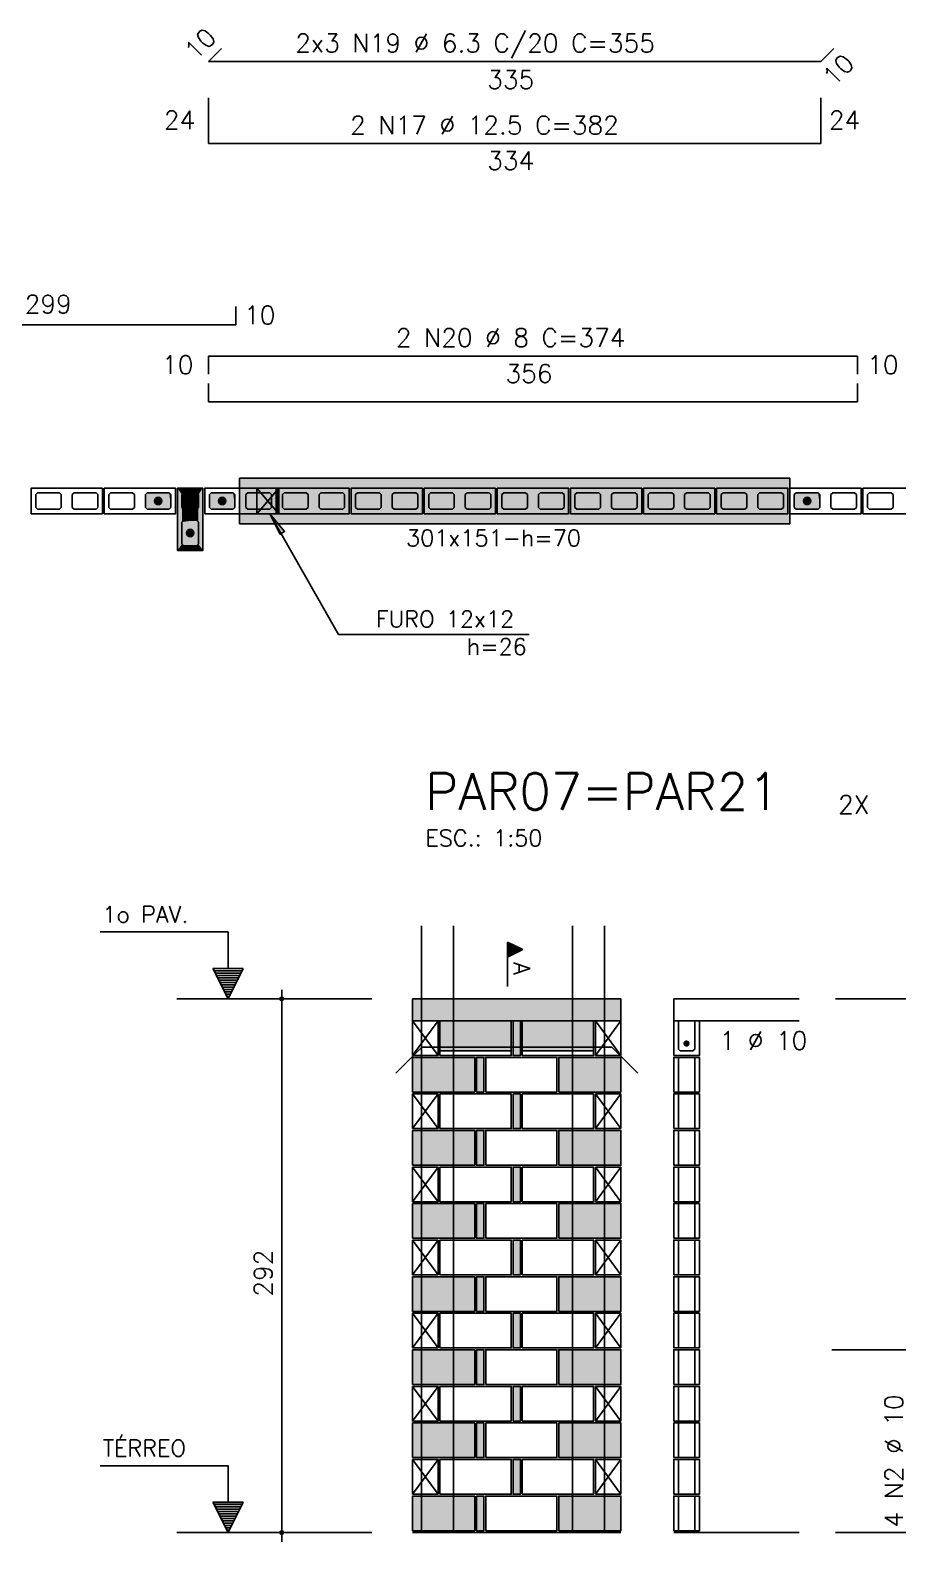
# Model space of a CAD drawing. Extents: x -2 to 121, y -2 to 61.
# Drawn here: x 46.17 to 55.66, y 27.51 to 44.05 of the extents above; entities that cross this region are included whole.
import ezdxf

# ---------------------------------------------------------------- set-up
doc = ezdxf.new("R2010")
doc.units = 0
doc.header["$MEASUREMENT"] = 0
for name, color, linetype in [('PENA_01', 1, 'CONTINUOUS'), ('PENA_02', 2, 'CONTINUOUS'), ('PENA_03', 3, 'CONTINUOUS'), ('PENA_05', 5, 'CONTINUOUS'), ('PENA_06', 6, 'CONTINUOUS'), ('PENA_09', 254, 'CONTINUOUS'), ('PENA_11', 252, 'CONTINUOUS'), ('PENA_21', 100, 'CONTINUOUS'), ('PENA_23', 50, 'CONTINUOUS'), ('PENA_25', 210, 'CONTINUOUS')]:
    doc.layers.add(name, color=color, linetype=linetype)
doc.styles.get("Standard").update_dxf_attribs({"font": 'ROMANS.SHX'})

msp = doc.modelspace()

# ---------------------------------------------------------------- linework, layer by layer
at = {"layer": 'PENA_01', "linetype": 'Continuous'}
for p, q in [((47.775084, 33.452812), (49.905947, 33.452812)), ((50.653439, 32.882812), (51.433439, 32.882812)), ((51.553439, 32.882812), (52.333439, 32.882812)), ((47.775084, 27.612812), (49.905947, 27.612812))]:
    msp.add_line(p, q, dxfattribs=at)
for points in [[(46.23021, 38.83051), (46.25021, 38.81051), (46.49021, 38.81051), (46.51021, 38.83051), (46.51021, 38.97051), (46.49021, 38.99051), (46.25021, 38.99051), (46.23021, 38.97051), (46.23021, 38.83051)], [(46.63021, 38.83051), (46.65021, 38.81051), (46.89021, 38.81051), (46.91021, 38.83051), (46.91021, 38.97051), (46.89021, 38.99051), (46.65021, 38.99051), (46.63021, 38.97051), (46.63021, 38.83051)], [(47.03021, 38.83051), (47.05021, 38.81051), (47.29021, 38.81051), (47.31021, 38.83051), (47.31021, 38.97051), (47.29021, 38.99051), (47.05021, 38.99051), (47.03021, 38.97051), (47.03021, 38.83051)], [(47.43021, 38.83051), (47.45021, 38.81051), (47.69021, 38.81051), (47.71021, 38.83051), (47.71021, 38.97051), (47.69021, 38.99051), (47.45021, 38.99051), (47.43021, 38.97051), (47.43021, 38.83051)], [(48.01021, 38.97051), (48.01021, 38.83051), (47.99021, 38.81051), (47.85021, 38.81051), (47.83021, 38.83051), (47.83021, 38.97051), (47.85021, 38.99051), (47.99021, 38.99051), (48.01021, 38.97051)], [(48.13021, 38.83051), (48.15021, 38.81051), (48.39021, 38.81051), (48.41021, 38.83051), (48.41021, 38.97051), (48.39021, 38.99051), (48.15021, 38.99051), (48.13021, 38.97051), (48.13021, 38.83051)], [(48.53021, 38.83051), (48.55021, 38.81051), (48.79021, 38.81051), (48.81021, 38.83051), (48.81021, 38.97051), (48.79021, 38.99051), (48.55021, 38.99051), (48.53021, 38.97051), (48.53021, 38.83051)], [(48.93021, 38.83051), (48.95021, 38.81051), (49.19021, 38.81051), (49.21021, 38.83051), (49.21021, 38.97051), (49.19021, 38.99051), (48.95021, 38.99051), (48.93021, 38.97051), (48.93021, 38.83051)], [(49.33021, 38.83051), (49.35021, 38.81051), (49.59021, 38.81051), (49.61021, 38.83051), (49.61021, 38.97051), (49.59021, 38.99051), (49.35021, 38.99051), (49.33021, 38.97051), (49.33021, 38.83051)], [(49.73021, 38.83051), (49.75021, 38.81051), (49.99021, 38.81051), (50.01021, 38.83051), (50.01021, 38.97051), (49.99021, 38.99051), (49.75021, 38.99051), (49.73021, 38.97051), (49.73021, 38.83051)], [(50.13021, 38.83051), (50.15021, 38.81051), (50.39021, 38.81051), (50.41021, 38.83051), (50.41021, 38.97051), (50.39021, 38.99051), (50.15021, 38.99051), (50.13021, 38.97051), (50.13021, 38.83051)], [(50.53021, 38.83051), (50.55021, 38.81051), (50.79021, 38.81051), (50.81021, 38.83051), (50.81021, 38.97051), (50.79021, 38.99051), (50.55021, 38.99051), (50.53021, 38.97051), (50.53021, 38.83051)], [(50.93021, 38.83051), (50.95021, 38.81051), (51.19021, 38.81051), (51.21021, 38.83051), (51.21021, 38.97051), (51.19021, 38.99051), (50.95021, 38.99051), (50.93021, 38.97051), (50.93021, 38.83051)], [(51.33021, 38.83051), (51.35021, 38.81051), (51.59021, 38.81051), (51.61021, 38.83051), (51.61021, 38.97051), (51.59021, 38.99051), (51.35021, 38.99051), (51.33021, 38.97051), (51.33021, 38.83051)], [(51.73021, 38.83051), (51.75021, 38.81051), (51.99021, 38.81051), (52.01021, 38.83051), (52.01021, 38.97051), (51.99021, 38.99051), (51.75021, 38.99051), (51.73021, 38.97051), (51.73021, 38.83051)], [(52.13021, 38.83051), (52.15021, 38.81051), (52.39021, 38.81051), (52.41021, 38.83051), (52.41021, 38.97051), (52.39021, 38.99051), (52.15021, 38.99051), (52.13021, 38.97051), (52.13021, 38.83051)], [(52.53021, 38.83051), (52.55021, 38.81051), (52.79021, 38.81051), (52.81021, 38.83051), (52.81021, 38.97051), (52.79021, 38.99051), (52.55021, 38.99051), (52.53021, 38.97051), (52.53021, 38.83051)], [(52.93021, 38.83051), (52.95021, 38.81051), (53.19021, 38.81051), (53.21021, 38.83051), (53.21021, 38.97051), (53.19021, 38.99051), (52.95021, 38.99051), (52.93021, 38.97051), (52.93021, 38.83051)], [(53.33021, 38.83051), (53.35021, 38.81051), (53.59021, 38.81051), (53.61021, 38.83051), (53.61021, 38.97051), (53.59021, 38.99051), (53.35021, 38.99051), (53.33021, 38.97051), (53.33021, 38.83051)], [(53.73021, 38.83051), (53.75021, 38.81051), (53.99021, 38.81051), (54.01021, 38.83051), (54.01021, 38.97051), (53.99021, 38.99051), (53.75021, 38.99051), (53.73021, 38.97051), (53.73021, 38.83051)], [(54.13021, 38.83051), (54.15021, 38.81051), (54.39021, 38.81051), (54.41021, 38.83051), (54.41021, 38.97051), (54.39021, 38.99051), (54.15021, 38.99051), (54.13021, 38.97051), (54.13021, 38.83051)], [(54.53021, 38.83051), (54.55021, 38.81051), (54.79021, 38.81051), (54.81021, 38.83051), (54.81021, 38.97051), (54.79021, 38.99051), (54.55021, 38.99051), (54.53021, 38.97051), (54.53021, 38.83051)], [(54.93021, 38.83051), (54.95021, 38.81051), (55.19021, 38.81051), (55.21021, 38.83051), (55.21021, 38.97051), (55.19021, 38.99051), (54.95021, 38.99051), (54.93021, 38.97051), (54.93021, 38.83051)], [(55.33021, 38.83051), (55.35021, 38.81051), (55.59021, 38.81051), (55.61021, 38.83051), (55.61021, 38.97051), (55.59021, 38.99051), (55.35021, 38.99051), (55.33021, 38.97051), (55.33021, 38.83051)], [(48.01021, 38.67051), (48.01021, 38.43051), (47.99021, 38.41051), (47.85021, 38.41051), (47.83021, 38.43051), (47.83021, 38.67051), (47.85021, 38.69051), (47.99021, 38.69051), (48.01021, 38.67051)]]:
    msp.add_lwpolyline(points, dxfattribs=at)
at = {"layer": 'PENA_02', "linetype": 'Continuous'}
for p, q in [((50.633439, 33.212812), (50.353439, 33.212812)), ((50.353439, 33.212812), (50.353439, 32.832812)), ((50.633439, 32.832812), (50.633439, 33.212812)), ((52.633439, 33.212812), (52.353439, 33.212812)), ((52.353439, 33.212812), (52.353439, 32.832812)), ((52.633439, 32.832812), (52.633439, 33.212812)), ((50.353439, 32.832812), (50.633439, 32.832812)), ((52.353439, 32.832812), (52.633439, 32.832812)), ((50.633439, 32.412812), (50.353439, 32.412812)), ((50.353439, 32.412812), (50.353439, 32.032812)), ((50.633439, 32.032812), (50.633439, 32.412812)), ((52.633439, 32.412812), (52.353439, 32.412812)), ((52.353439, 32.412812), (52.353439, 32.032812)), ((52.633439, 32.032812), (52.633439, 32.412812)), ((50.353439, 32.032812), (50.633439, 32.032812)), ((52.353439, 32.032812), (52.633439, 32.032812)), ((50.633439, 31.612812), (50.353439, 31.612812)), ((50.353439, 31.612812), (50.353439, 31.232812)), ((50.633439, 31.232812), (50.633439, 31.612812)), ((52.633439, 31.612812), (52.353439, 31.612812)), ((52.353439, 31.612812), (52.353439, 31.232812)), ((52.633439, 31.232812), (52.633439, 31.612812)), ((50.353439, 31.232812), (50.633439, 31.232812)), ((52.353439, 31.232812), (52.633439, 31.232812)), ((50.633439, 30.812812), (50.353439, 30.812812)), ((50.353439, 30.812812), (50.353439, 30.432812)), ((50.633439, 30.432812), (50.633439, 30.812812)), ((52.633439, 30.812812), (52.353439, 30.812812)), ((52.353439, 30.812812), (52.353439, 30.432812)), ((52.633439, 30.432812), (52.633439, 30.812812)), ((50.353439, 30.432812), (50.633439, 30.432812)), ((52.353439, 30.432812), (52.633439, 30.432812)), ((50.633439, 30.012812), (50.353439, 30.012812)), ((50.353439, 30.012812), (50.353439, 29.632812)), ((50.633439, 29.632812), (50.633439, 30.012812)), ((52.633439, 30.012812), (52.353439, 30.012812)), ((52.353439, 30.012812), (52.353439, 29.632812)), ((52.633439, 29.632812), (52.633439, 30.012812)), ((50.353439, 29.632812), (50.633439, 29.632812)), ((52.353439, 29.632812), (52.633439, 29.632812)), ((50.633439, 29.212812), (50.353439, 29.212812)), ((50.353439, 29.212812), (50.353439, 28.832812)), ((50.633439, 28.832812), (50.633439, 29.212812)), ((52.633439, 29.212812), (52.353439, 29.212812)), ((52.353439, 29.212812), (52.353439, 28.832812)), ((52.633439, 28.832812), (52.633439, 29.212812)), ((50.353439, 28.832812), (50.633439, 28.832812)), ((52.353439, 28.832812), (52.633439, 28.832812)), ((50.633439, 28.412812), (50.353439, 28.412812)), ((50.353439, 28.412812), (50.353439, 28.032812)), ((50.633439, 28.032812), (50.633439, 28.412812)), ((52.633439, 28.412812), (52.353439, 28.412812)), ((52.353439, 28.412812), (52.353439, 28.032812)), ((52.633439, 28.032812), (52.633439, 28.412812)), ((50.353439, 28.032812), (50.633439, 28.032812)), ((52.353439, 28.032812), (52.633439, 28.032812)), ((50.353439, 27.612812), (52.633439, 27.612812))]:
    msp.add_line(p, q, dxfattribs=at)
for points in [[(46.18021, 38.76051), (46.96021, 38.76051), (46.96021, 39.04051), (46.18021, 39.04051), (46.18021, 38.76051)], [(46.98021, 38.76051), (47.76021, 38.76051), (47.76021, 39.04051), (46.98021, 39.04051), (46.98021, 38.76051)], [(48.06021, 39.04051), (48.06021, 38.36051), (47.78021, 38.36051), (47.78021, 39.04051), (48.06021, 39.04051)], [(48.08021, 38.76051), (48.86021, 38.76051), (48.86021, 39.04051), (48.08021, 39.04051), (48.08021, 38.76051)], [(48.88021, 38.76051), (49.66021, 38.76051), (49.66021, 39.04051), (48.88021, 39.04051), (48.88021, 38.76051)], [(49.68021, 38.76051), (50.46021, 38.76051), (50.46021, 39.04051), (49.68021, 39.04051), (49.68021, 38.76051)], [(50.48021, 38.76051), (51.26021, 38.76051), (51.26021, 39.04051), (50.48021, 39.04051), (50.48021, 38.76051)], [(51.28021, 38.76051), (52.06021, 38.76051), (52.06021, 39.04051), (51.28021, 39.04051), (51.28021, 38.76051)], [(52.08021, 38.76051), (52.86021, 38.76051), (52.86021, 39.04051), (52.08021, 39.04051), (52.08021, 38.76051)], [(52.88021, 38.76051), (53.66021, 38.76051), (53.66021, 39.04051), (52.88021, 39.04051), (52.88021, 38.76051)], [(53.68021, 38.76051), (54.46021, 38.76051), (54.46021, 39.04051), (53.68021, 39.04051), (53.68021, 38.76051)], [(54.48021, 38.76051), (55.26021, 38.76051), (55.26021, 39.04051), (54.48021, 39.04051), (54.48021, 38.76051)], [(55.28021, 38.76051), (56.06021, 38.76051), (56.06021, 39.04051), (55.28021, 39.04051), (55.28021, 38.76051)], [(50.353439, 33.212812), (52.633439, 33.212812), (52.633439, 33.452812), (50.353439, 33.452812), (50.353439, 33.212812)], [(50.653439, 32.832812), (51.433439, 32.832812), (51.433439, 33.212812), (50.653439, 33.212812), (50.653439, 32.832812)], [(51.453439, 32.832812), (51.533439, 32.832812), (51.533439, 33.212812), (51.453439, 33.212812), (51.453439, 32.832812)], [(51.553439, 32.832812), (52.333439, 32.832812), (52.333439, 33.212812), (51.553439, 33.212812), (51.553439, 32.832812)], [(50.353439, 32.432812), (51.033439, 32.432812), (51.033439, 32.812812), (50.353439, 32.812812), (50.353439, 32.432812)], [(51.053439, 32.432812), (51.133439, 32.432812), (51.133439, 32.812812), (51.053439, 32.812812), (51.053439, 32.432812)], [(51.153439, 32.432812), (51.933439, 32.432812), (51.933439, 32.812812), (51.153439, 32.812812), (51.153439, 32.432812)], [(51.953439, 32.432812), (52.633439, 32.432812), (52.633439, 32.812812), (51.953439, 32.812812), (51.953439, 32.432812)], [(50.653439, 32.032812), (51.433439, 32.032812), (51.433439, 32.412812), (50.653439, 32.412812), (50.653439, 32.032812)], [(51.453439, 32.032812), (51.533439, 32.032812), (51.533439, 32.412812), (51.453439, 32.412812), (51.453439, 32.032812)], [(51.553439, 32.032812), (52.333439, 32.032812), (52.333439, 32.412812), (51.553439, 32.412812), (51.553439, 32.032812)], [(50.353439, 31.632812), (51.033439, 31.632812), (51.033439, 32.012812), (50.353439, 32.012812), (50.353439, 31.632812)], [(51.053439, 31.632812), (51.133439, 31.632812), (51.133439, 32.012812), (51.053439, 32.012812), (51.053439, 31.632812)], [(51.153439, 31.632812), (51.933439, 31.632812), (51.933439, 32.012812), (51.153439, 32.012812), (51.153439, 31.632812)], [(51.953439, 31.632812), (52.633439, 31.632812), (52.633439, 32.012812), (51.953439, 32.012812), (51.953439, 31.632812)], [(50.653439, 31.232812), (51.433439, 31.232812), (51.433439, 31.612812), (50.653439, 31.612812), (50.653439, 31.232812)], [(51.453439, 31.232812), (51.533439, 31.232812), (51.533439, 31.612812), (51.453439, 31.612812), (51.453439, 31.232812)], [(51.553439, 31.232812), (52.333439, 31.232812), (52.333439, 31.612812), (51.553439, 31.612812), (51.553439, 31.232812)], [(50.353439, 30.832812), (51.033439, 30.832812), (51.033439, 31.212812), (50.353439, 31.212812), (50.353439, 30.832812)], [(51.053439, 30.832812), (51.133439, 30.832812), (51.133439, 31.212812), (51.053439, 31.212812), (51.053439, 30.832812)], [(51.153439, 30.832812), (51.933439, 30.832812), (51.933439, 31.212812), (51.153439, 31.212812), (51.153439, 30.832812)], [(51.953439, 30.832812), (52.633439, 30.832812), (52.633439, 31.212812), (51.953439, 31.212812), (51.953439, 30.832812)], [(50.653439, 30.432812), (51.433439, 30.432812), (51.433439, 30.812812), (50.653439, 30.812812), (50.653439, 30.432812)], [(51.453439, 30.432812), (51.533439, 30.432812), (51.533439, 30.812812), (51.453439, 30.812812), (51.453439, 30.432812)], [(51.553439, 30.432812), (52.333439, 30.432812), (52.333439, 30.812812), (51.553439, 30.812812), (51.553439, 30.432812)], [(50.353439, 30.032812), (51.033439, 30.032812), (51.033439, 30.412812), (50.353439, 30.412812), (50.353439, 30.032812)], [(51.053439, 30.032812), (51.133439, 30.032812), (51.133439, 30.412812), (51.053439, 30.412812), (51.053439, 30.032812)], [(51.153439, 30.032812), (51.933439, 30.032812), (51.933439, 30.412812), (51.153439, 30.412812), (51.153439, 30.032812)], [(51.953439, 30.032812), (52.633439, 30.032812), (52.633439, 30.412812), (51.953439, 30.412812), (51.953439, 30.032812)], [(50.653439, 29.632812), (51.433439, 29.632812), (51.433439, 30.012812), (50.653439, 30.012812), (50.653439, 29.632812)], [(51.453439, 29.632812), (51.533439, 29.632812), (51.533439, 30.012812), (51.453439, 30.012812), (51.453439, 29.632812)], [(51.553439, 29.632812), (52.333439, 29.632812), (52.333439, 30.012812), (51.553439, 30.012812), (51.553439, 29.632812)], [(50.353439, 29.232812), (51.033439, 29.232812), (51.033439, 29.612812), (50.353439, 29.612812), (50.353439, 29.232812)], [(51.053439, 29.232812), (51.133439, 29.232812), (51.133439, 29.612812), (51.053439, 29.612812), (51.053439, 29.232812)], [(51.153439, 29.232812), (51.933439, 29.232812), (51.933439, 29.612812), (51.153439, 29.612812), (51.153439, 29.232812)], [(51.953439, 29.232812), (52.633439, 29.232812), (52.633439, 29.612812), (51.953439, 29.612812), (51.953439, 29.232812)], [(50.653439, 28.832812), (51.433439, 28.832812), (51.433439, 29.212812), (50.653439, 29.212812), (50.653439, 28.832812)], [(51.453439, 28.832812), (51.533439, 28.832812), (51.533439, 29.212812), (51.453439, 29.212812), (51.453439, 28.832812)], [(51.553439, 28.832812), (52.333439, 28.832812), (52.333439, 29.212812), (51.553439, 29.212812), (51.553439, 28.832812)], [(50.353439, 28.432812), (51.033439, 28.432812), (51.033439, 28.812812), (50.353439, 28.812812), (50.353439, 28.432812)], [(51.053439, 28.432812), (51.133439, 28.432812), (51.133439, 28.812812), (51.053439, 28.812812), (51.053439, 28.432812)], [(51.153439, 28.432812), (51.933439, 28.432812), (51.933439, 28.812812), (51.153439, 28.812812), (51.153439, 28.432812)], [(51.953439, 28.432812), (52.633439, 28.432812), (52.633439, 28.812812), (51.953439, 28.812812), (51.953439, 28.432812)], [(50.653439, 28.032812), (51.433439, 28.032812), (51.433439, 28.412812), (50.653439, 28.412812), (50.653439, 28.032812)], [(51.453439, 28.032812), (51.533439, 28.032812), (51.533439, 28.412812), (51.453439, 28.412812), (51.453439, 28.032812)], [(51.553439, 28.032812), (52.333439, 28.032812), (52.333439, 28.412812), (51.553439, 28.412812), (51.553439, 28.032812)], [(50.353439, 27.632812), (51.033439, 27.632812), (51.033439, 28.012812), (50.353439, 28.012812), (50.353439, 27.632812)], [(51.053439, 27.632812), (51.133439, 27.632812), (51.133439, 28.012812), (51.053439, 28.012812), (51.053439, 27.632812)], [(51.153439, 27.632812), (51.933439, 27.632812), (51.933439, 28.012812), (51.153439, 28.012812), (51.153439, 27.632812)], [(51.953439, 27.632812), (52.633439, 27.632812), (52.633439, 28.012812), (51.953439, 28.012812), (51.953439, 27.632812)]]:
    msp.add_lwpolyline(points, dxfattribs=at)
for centre, radius in [((48.921229, 33.452812), 0.02), ((48.921229, 33.452812), 0.01), ((48.921229, 27.612812), 0.02), ((48.921229, 27.612812), 0.01)]:
    msp.add_circle(centre, radius, dxfattribs=at)
at = {"layer": 'PENA_03', "linetype": 'Continuous'}
for p, q in [((48.650222, 39.04051), (48.890222, 38.76051)), ((48.890222, 39.04051), (48.650222, 38.76051)), ((48.890222, 39.040509), (48.650222, 38.760509)), ((48.890223, 38.759738), (48.650222, 39.040509)), ((48.650222, 39.040509), (48.890222, 38.760509)), ((48.890222, 39.040509), (48.650222, 38.760509)), ((48.650354, 39.04051), (48.890354, 38.76051)), ((48.890354, 39.04051), (48.650354, 38.76051)), ((49.543574, 37.437909), (48.790162, 38.759808)), ((49.543574, 37.437909), (51.627585, 37.437909)), ((48.334082, 34.184677), (46.934082, 34.184677)), ((48.334082, 33.784677), (48.334082, 34.184677)), ((48.335482, 33.784677), (48.335482, 34.186077)), ((51.39207, 33.587919), (51.39207, 34.074301)), ((51.39207, 34.074301), (51.558003, 33.991335)), ((51.392765, 34.073173), (51.556442, 33.991335)), ((51.392766, 34.073173), (51.392766, 33.909496)), ((51.558003, 33.991335), (51.392765, 33.908716)), ((51.556442, 33.991335), (51.392766, 33.909496)), ((51.392766, 33.908716), (51.392766, 33.587919)), ((51.404834, 34.067919), (51.404834, 33.91475)), ((51.417598, 34.061537), (51.417598, 33.921132)), ((51.430362, 34.055155), (51.430362, 33.927514)), ((51.443126, 34.048773), (51.443126, 33.933896)), ((51.45589, 34.042391), (51.45589, 33.940278)), ((51.468654, 34.036009), (51.468654, 33.94666)), ((51.481418, 34.029627), (51.481418, 33.953042)), ((51.494182, 34.023245), (51.494182, 33.959424)), ((51.506946, 34.016863), (51.506946, 33.965806)), ((51.51971, 34.010481), (51.51971, 33.972188)), ((51.532475, 34.004099), (51.532475, 33.97857)), ((51.545239, 33.997717), (51.545239, 33.984953)), ((48.334782, 33.452812), (48.16885, 33.784677)), ((48.16885, 33.784677), (48.334082, 33.784677)), ((48.334782, 33.455934), (48.171106, 33.783286)), ((48.498458, 33.783286), (48.171106, 33.783286)), ((48.487951, 33.759149), (48.181613, 33.759149)), ((48.500715, 33.784677), (48.334782, 33.452812)), ((48.498458, 33.783287), (48.334782, 33.455933)), ((48.335482, 33.784677), (48.500715, 33.784677)), ((48.475187, 33.733621), (48.194378, 33.733621)), ((48.462423, 33.708093), (48.207142, 33.708093)), ((48.449658, 33.682565), (48.219906, 33.682565)), ((48.436894, 33.657037), (48.23267, 33.657037)), ((48.42413, 33.631509), (48.245434, 33.631509)), ((48.411366, 33.605981), (48.258198, 33.605981)), ((48.398602, 33.580453), (48.270962, 33.580453)), ((48.385838, 33.554925), (48.283726, 33.554925)), ((48.373074, 33.529397), (48.29649, 33.529397)), ((48.36031, 33.503868), (48.309254, 33.503868)), ((48.347546, 33.47834), (48.322018, 33.47834)), ((48.921229, 27.512279), (48.921229, 33.552812)), ((53.211495, 33.452812), (53.211495, 32.832812)), ((53.211495, 33.452812), (54.582175, 33.452812)), ((54.982175, 33.452812), (57.471491, 33.452812)), ((50.353439, 32.832812), (50.633439, 33.212812)), ((50.633439, 32.832812), (50.353439, 33.212812)), ((52.353439, 32.832812), (52.633439, 33.212812)), ((52.633439, 32.832812), (52.353439, 33.212812)), ((53.211495, 33.212812), (54.582175, 33.212812)), ((53.261495, 32.432812), (53.261495, 32.812812)), ((53.441495, 32.432812), (53.441495, 32.812812)), ((50.353439, 32.032812), (50.633439, 32.412812)), ((50.633439, 32.032812), (50.353439, 32.412812)), ((52.353439, 32.032812), (52.633439, 32.412812)), ((52.633439, 32.032812), (52.353439, 32.412812)), ((53.261495, 32.032812), (53.261495, 32.412812)), ((53.441495, 32.032812), (53.441495, 32.412812)), ((53.261495, 31.632812), (53.261495, 32.012812)), ((53.441495, 31.632812), (53.441495, 32.012812)), ((50.353439, 31.232812), (50.633439, 31.612812)), ((50.633439, 31.232812), (50.353439, 31.612812)), ((52.353439, 31.232812), (52.633439, 31.612812)), ((52.633439, 31.232812), (52.353439, 31.612812)), ((53.261495, 31.232812), (53.261495, 31.612812)), ((53.441495, 31.232812), (53.441495, 31.612812)), ((53.261495, 30.832812), (53.261495, 31.212812)), ((53.441495, 30.832812), (53.441495, 31.212812)), ((50.353439, 30.432812), (50.633439, 30.812812)), ((50.633439, 30.432812), (50.353439, 30.812812)), ((52.353439, 30.432812), (52.633439, 30.812812)), ((52.633439, 30.432812), (52.353439, 30.812812)), ((53.261495, 30.432812), (53.261495, 30.812812)), ((53.441495, 30.432812), (53.441495, 30.812812)), ((53.261495, 30.032812), (53.261495, 30.412812)), ((53.441495, 30.032812), (53.441495, 30.412812)), ((50.353439, 29.632812), (50.633439, 30.012812)), ((50.633439, 29.632812), (50.353439, 30.012812)), ((52.353439, 29.632812), (52.633439, 30.012812)), ((52.633439, 29.632812), (52.353439, 30.012812)), ((53.261495, 29.632812), (53.261495, 30.012812)), ((53.441495, 29.632812), (53.441495, 30.012812)), ((53.261495, 29.232812), (53.261495, 29.612812)), ((53.441495, 29.232812), (53.441495, 29.612812)), ((54.940243, 29.612812), (57.471491, 29.612812)), ((50.353439, 28.832812), (50.633439, 29.212812)), ((50.633439, 28.832812), (50.353439, 29.212812)), ((52.353439, 28.832812), (52.633439, 29.212812)), ((52.633439, 28.832812), (52.353439, 29.212812)), ((53.261495, 28.832812), (53.261495, 29.212812)), ((53.441495, 28.832812), (53.441495, 29.212812)), ((53.261495, 28.432812), (53.261495, 28.812812)), ((53.441495, 28.432812), (53.441495, 28.812812)), ((48.334082, 28.344677), (46.934082, 28.344677)), ((48.334082, 27.944677), (48.334082, 28.344677)), ((48.335482, 27.944677), (48.335482, 28.346077)), ((50.353439, 28.032812), (50.633439, 28.412812)), ((50.633439, 28.032812), (50.353439, 28.412812)), ((52.353439, 28.032812), (52.633439, 28.412812)), ((52.633439, 28.032812), (52.353439, 28.412812)), ((53.261495, 28.032812), (53.261495, 28.412812)), ((53.441495, 28.032812), (53.441495, 28.412812)), ((53.261495, 27.632812), (53.261495, 28.012812)), ((53.441495, 27.632812), (53.441495, 28.012812)), ((48.334782, 27.612812), (48.16885, 27.944677)), ((48.16885, 27.944677), (48.334082, 27.944677)), ((48.334782, 27.615934), (48.171106, 27.943286)), ((48.498458, 27.943286), (48.171106, 27.943286)), ((48.487951, 27.919149), (48.181613, 27.919149)), ((48.475187, 27.893621), (48.194378, 27.893621)), ((48.462423, 27.868093), (48.207142, 27.868093)), ((48.449658, 27.842565), (48.219906, 27.842565)), ((48.436894, 27.817037), (48.23267, 27.817037)), ((48.42413, 27.791509), (48.245434, 27.791509)), ((48.500715, 27.944677), (48.334782, 27.612812)), ((48.498458, 27.943287), (48.334782, 27.615933)), ((48.335482, 27.944677), (48.500715, 27.944677)), ((48.411366, 27.765981), (48.258198, 27.765981)), ((48.398602, 27.740453), (48.270962, 27.740453)), ((48.385838, 27.714925), (48.283726, 27.714925)), ((48.373074, 27.689397), (48.29649, 27.689397)), ((48.36031, 27.663868), (48.309254, 27.663868)), ((48.347546, 27.63834), (48.322018, 27.63834)), ((53.211495, 27.612812), (54.582175, 27.612812)), ((54.982175, 27.612812), (57.471491, 27.612812))]:
    msp.add_line(p, q, dxfattribs=at)
for points in [[(48.650222, 39.04051), (48.890222, 39.04051), (48.890222, 38.76051), (48.650222, 38.76051), (48.650222, 39.04051)], [(48.650222, 39.040509), (48.890222, 39.040509), (48.890223, 38.759738), (48.650223, 38.759738), (48.650222, 39.040509)], [(48.650222, 39.040509), (48.890222, 39.040509), (48.890222, 38.760509), (48.650222, 38.760509), (48.650222, 39.040509)], [(48.650354, 39.04051), (48.890354, 39.04051), (48.890354, 38.76051), (48.650354, 38.76051), (48.650354, 39.04051)], [(47.71021, 38.83051), (47.69021, 38.81051), (47.45021, 38.81051), (47.43021, 38.83051), (47.43021, 38.97051), (47.45021, 38.99051), (47.69021, 38.99051), (47.71021, 38.97051), (47.71021, 38.83051)], [(47.99021, 38.99051), (48.01021, 38.97051), (48.01021, 38.83051), (47.99021, 38.81051), (47.85021, 38.81051), (47.83021, 38.83051), (47.83021, 38.97051), (47.85021, 38.99051), (47.99021, 38.99051)], [(48.41021, 38.83051), (48.39021, 38.81051), (48.15021, 38.81051), (48.13021, 38.83051), (48.13021, 38.97051), (48.15021, 38.99051), (48.39021, 38.99051), (48.41021, 38.97051), (48.41021, 38.83051)], [(54.81021, 38.83051), (54.79021, 38.81051), (54.55021, 38.81051), (54.53021, 38.83051), (54.53021, 38.97051), (54.55021, 38.99051), (54.79021, 38.99051), (54.81021, 38.97051), (54.81021, 38.83051)], [(48.790162, 38.759808), (48.904826, 38.535749), (48.953325, 38.568162), (48.790162, 38.759808)], [(47.99021, 38.69051), (48.01021, 38.67051), (48.01021, 38.43051), (47.99021, 38.41051), (47.85021, 38.41051), (47.83021, 38.43051), (47.83021, 38.67051), (47.85021, 38.69051), (47.99021, 38.69051)], [(53.211495, 32.832812), (53.491495, 32.832812), (53.491495, 33.212812)], [(53.441495, 33.212812), (53.441495, 32.902812), (53.421495, 32.882812), (53.281495, 32.882812), (53.261495, 32.902812), (53.261495, 33.212812)], [(53.376044, 32.963802), (53.373883, 32.97397), (53.367772, 32.982381), (53.358769, 32.987578), (53.348431, 32.988665), (53.338544, 32.985453), (53.330819, 32.978497), (53.32659, 32.969), (53.32659, 32.958604), (53.330819, 32.949107), (53.338544, 32.942151), (53.348431, 32.938939), (53.358769, 32.940026), (53.367772, 32.945223), (53.373883, 32.953634), (53.376044, 32.963802)], [(53.211495, 32.432812), (53.491495, 32.432812), (53.491495, 32.812812), (53.211495, 32.812812), (53.211495, 32.432812)], [(53.211495, 32.032812), (53.491495, 32.032812), (53.491495, 32.412812), (53.211495, 32.412812), (53.211495, 32.032812)], [(53.211495, 31.632812), (53.491495, 31.632812), (53.491495, 32.012812), (53.211495, 32.012812), (53.211495, 31.632812)], [(53.211495, 31.232812), (53.491495, 31.232812), (53.491495, 31.612812), (53.211495, 31.612812), (53.211495, 31.232812)], [(53.211495, 30.832812), (53.491495, 30.832812), (53.491495, 31.212812), (53.211495, 31.212812), (53.211495, 30.832812)], [(53.211495, 30.432812), (53.491495, 30.432812), (53.491495, 30.812812), (53.211495, 30.812812), (53.211495, 30.432812)], [(53.211495, 30.032812), (53.491495, 30.032812), (53.491495, 30.412812), (53.211495, 30.412812), (53.211495, 30.032812)], [(53.211495, 29.632812), (53.491495, 29.632812), (53.491495, 30.012812), (53.211495, 30.012812), (53.211495, 29.632812)], [(53.211495, 29.232812), (53.491495, 29.232812), (53.491495, 29.612812), (53.211495, 29.612812), (53.211495, 29.232812)], [(53.211495, 28.832812), (53.491495, 28.832812), (53.491495, 29.212812), (53.211495, 29.212812), (53.211495, 28.832812)], [(53.211495, 28.432812), (53.491495, 28.432812), (53.491495, 28.812812), (53.211495, 28.812812), (53.211495, 28.432812)], [(53.211495, 28.032812), (53.491495, 28.032812), (53.491495, 28.412812), (53.211495, 28.412812), (53.211495, 28.032812)], [(53.211495, 27.632812), (53.491495, 27.632812), (53.491495, 28.012812), (53.211495, 28.012812), (53.211495, 27.632812)]]:
    msp.add_lwpolyline(points, dxfattribs=at)
for centre, radius in [((47.57021, 38.90051), 0.04), ((47.92021, 38.90051), 0.04), ((48.27021, 38.90051), 0.04), ((54.67021, 38.90051), 0.04), ((47.92021, 38.55051), 0.04), ((53.351044, 32.963802), 0.025)]:
    msp.add_circle(centre, radius, dxfattribs=at)
for points in [[(47.61021, 38.90051), (47.55021, 38.935151), (47.532623, 38.914191)], [(47.61021, 38.90051), (47.532623, 38.914191), (47.532623, 38.886829)], [(47.61021, 38.90051), (47.532623, 38.886829), (47.55021, 38.865869)], [(47.61021, 38.90051), (47.577156, 38.939902), (47.55021, 38.935151)], [(47.61021, 38.90051), (47.55021, 38.865869), (47.577156, 38.861118)], [(47.61021, 38.90051), (47.600852, 38.926222), (47.577156, 38.939902)], [(47.61021, 38.90051), (47.577156, 38.861118), (47.600852, 38.874799)], [(47.61021, 38.90051), (47.600852, 38.874799), (47.61021, 38.90051)], [(47.96021, 38.90051), (47.90021, 38.935151), (47.882623, 38.914191)], [(47.96021, 38.90051), (47.882623, 38.914191), (47.882623, 38.886829)], [(47.96021, 38.90051), (47.882623, 38.886829), (47.90021, 38.865869)], [(47.96021, 38.90051), (47.927156, 38.939902), (47.90021, 38.935151)], [(47.96021, 38.90051), (47.90021, 38.865869), (47.927156, 38.861118)], [(47.96021, 38.90051), (47.950852, 38.926222), (47.927156, 38.939902)], [(47.96021, 38.90051), (47.927156, 38.861118), (47.950852, 38.874799)], [(47.96021, 38.90051), (47.950852, 38.874799), (47.96021, 38.90051)], [(48.31021, 38.90051), (48.25021, 38.935151), (48.232623, 38.914191)], [(48.31021, 38.90051), (48.232623, 38.914191), (48.232623, 38.886829)], [(48.31021, 38.90051), (48.232623, 38.886829), (48.25021, 38.865869)], [(48.31021, 38.90051), (48.277156, 38.939902), (48.25021, 38.935151)], [(48.31021, 38.90051), (48.25021, 38.865869), (48.277156, 38.861118)], [(48.31021, 38.90051), (48.300852, 38.926222), (48.277156, 38.939902)], [(48.31021, 38.90051), (48.277156, 38.861118), (48.300852, 38.874799)], [(48.31021, 38.90051), (48.300852, 38.874799), (48.31021, 38.90051)], [(54.71021, 38.90051), (54.65021, 38.935151), (54.632623, 38.914191)], [(54.71021, 38.90051), (54.632623, 38.914191), (54.632623, 38.886829)], [(54.71021, 38.90051), (54.632623, 38.886829), (54.65021, 38.865869)], [(54.71021, 38.90051), (54.677156, 38.939902), (54.65021, 38.935151)], [(54.71021, 38.90051), (54.65021, 38.865869), (54.677156, 38.861118)], [(54.71021, 38.90051), (54.700852, 38.926222), (54.677156, 38.939902)], [(54.71021, 38.90051), (54.677156, 38.861118), (54.700852, 38.874799)], [(54.71021, 38.90051), (54.700852, 38.874799), (54.71021, 38.90051)], [(48.790162, 38.759808), (48.904826, 38.535749), (48.953325, 38.568162)], [(48.790162, 38.759808), (48.953325, 38.568162), (48.790162, 38.759808)], [(47.96021, 38.55051), (47.90021, 38.585151), (47.882623, 38.564191)], [(47.96021, 38.55051), (47.882623, 38.564191), (47.882623, 38.536829)], [(47.96021, 38.55051), (47.882623, 38.536829), (47.90021, 38.515869)], [(47.96021, 38.55051), (47.927156, 38.589902), (47.90021, 38.585151)], [(47.96021, 38.55051), (47.90021, 38.515869), (47.927156, 38.511118)], [(47.96021, 38.55051), (47.950852, 38.576222), (47.927156, 38.589902)], [(47.96021, 38.55051), (47.927156, 38.511118), (47.950852, 38.524799)], [(47.96021, 38.55051), (47.950852, 38.524799), (47.96021, 38.55051)], [(53.376044, 32.963802), (53.330819, 32.978497), (53.32659, 32.969)], [(53.376044, 32.963802), (53.32659, 32.969), (53.32659, 32.958604)], [(53.376044, 32.963802), (53.32659, 32.958604), (53.330819, 32.949107)], [(53.376044, 32.963802), (53.338544, 32.985453), (53.327552, 32.972352)], [(53.376044, 32.963802), (53.327552, 32.972352), (53.327552, 32.955251)], [(53.376044, 32.963802), (53.327552, 32.955251), (53.338544, 32.942151)], [(53.376044, 32.963802), (53.338544, 32.985453), (53.330819, 32.978497)], [(53.376044, 32.963802), (53.330819, 32.949107), (53.338544, 32.942151)], [(53.376044, 32.963802), (53.348431, 32.988665), (53.338544, 32.985453)], [(53.376044, 32.963802), (53.355385, 32.988422), (53.338544, 32.985453)], [(53.376044, 32.963802), (53.338544, 32.942151), (53.355385, 32.939182)], [(53.376044, 32.963802), (53.338544, 32.942151), (53.348431, 32.938939)], [(53.376044, 32.963802), (53.358769, 32.987578), (53.348431, 32.988665)], [(53.376044, 32.963802), (53.348431, 32.938939), (53.358769, 32.940026)], [(53.376044, 32.963802), (53.370195, 32.979872), (53.355385, 32.988422)], [(53.376044, 32.963802), (53.355385, 32.939182), (53.370195, 32.947732)], [(53.376044, 32.963802), (53.367772, 32.982381), (53.358769, 32.987578)], [(53.376044, 32.963802), (53.358769, 32.940026), (53.367772, 32.945223)], [(53.376044, 32.963802), (53.373883, 32.97397), (53.367772, 32.982381)], [(53.376044, 32.963802), (53.367772, 32.945223), (53.373883, 32.953634)], [(53.376044, 32.963802), (53.370195, 32.947732), (53.376044, 32.963802)], [(53.376044, 32.963802), (53.373883, 32.953634), (53.376044, 32.963802)]]:
    msp.add_solid(points, dxfattribs=at)
at = {"layer": 'PENA_05', "linetype": 'Continuous'}
for p, q in [((48.261632, 43.852147), (48.12021, 43.710726)), ((54.82021, 43.710726), (54.961632, 43.852147)), ((48.12021, 43.710726), (54.82021, 43.710726)), ((48.12021, 43.31283), (48.12021, 42.81283)), ((54.82021, 42.81283), (54.82021, 43.31283)), ((48.12021, 42.81283), (54.82021, 42.81283)), ((48.42021, 40.829265), (48.42021, 41.029265)), ((42.82021, 40.829265), (48.42021, 40.829265)), ((48.12021, 40.286892), (48.12021, 40.486892)), ((48.12021, 40.486892), (55.22021, 40.486892)), ((55.22021, 40.486892), (55.22021, 40.286892)), ((48.12021, 40.186892), (48.12021, 39.986892)), ((55.22021, 39.986892), (55.22021, 40.186892)), ((48.12021, 39.986892), (55.22021, 39.986892)), ((50.453439, 32.922812), (50.170597, 32.639969)), ((52.533439, 32.922812), (50.453439, 32.922812)), ((52.816282, 32.639969), (52.533439, 32.922812))]:
    msp.add_line(p, q, dxfattribs=at)
for points in [[(50.451624, 34.252812), (50.451624, 27.612812)], [(50.801624, 34.252812), (50.801624, 27.612812)], [(52.101624, 34.252812), (52.101624, 27.612812)], [(52.451624, 34.252812), (52.451624, 27.612812)]]:
    msp.add_lwpolyline(points, dxfattribs=at)
at = {"layer": 'PENA_09', "linetype": 'Continuous'}
for points in [[(48.770057, 38.900317), (48.890222, 39.040509), (48.650222, 39.040509), (48.770057, 38.900317)], [(48.650223, 38.76051), (48.770057, 38.900317), (48.650222, 39.040509), (48.650223, 38.76051)], [(48.890223, 38.759738), (48.890222, 39.040509), (48.770057, 38.900317), (48.890223, 38.759738)], [(48.770057, 38.900317), (48.650223, 38.76051), (48.650223, 38.759738), (48.890223, 38.759738), (48.770057, 38.900317)], [(50.653439, 32.882812), (51.433439, 32.882812), (51.433439, 33.212812), (50.653439, 33.212812), (50.653439, 32.882812)], [(51.553439, 32.882812), (52.333439, 32.882812), (52.333439, 33.212812), (51.553439, 33.212812), (51.553439, 32.882812)]]:
    msp.add_lwpolyline(points, dxfattribs=at)
for points in [[(48.770057, 38.900317), (48.890222, 39.040509), (48.650222, 39.040509)], [(48.770057, 38.900317), (48.650222, 39.040509), (48.770057, 38.900317)], [(48.650223, 38.76051), (48.770057, 38.900317), (48.650222, 39.040509)], [(48.650223, 38.76051), (48.650222, 39.040509), (48.650223, 38.76051)], [(48.890223, 38.759738), (48.890222, 39.040509), (48.770057, 38.900317)], [(48.770057, 38.900317), (48.650223, 38.76051), (48.650223, 38.76051)], [(48.770057, 38.900317), (48.650223, 38.76051), (48.890223, 38.759738)], [(48.890223, 38.759738), (48.770057, 38.900317), (48.890223, 38.759738)], [(48.770057, 38.900317), (48.890223, 38.759738), (48.770057, 38.900317)], [(50.653439, 32.882812), (51.433439, 32.882812), (51.433439, 33.212812)], [(50.653439, 32.882812), (51.433439, 33.212812), (50.653439, 33.212812)], [(50.653439, 32.882812), (50.653439, 33.212812), (50.653439, 32.882812)], [(51.553439, 32.882812), (52.333439, 32.882812), (52.333439, 33.212812)], [(51.553439, 32.882812), (52.333439, 33.212812), (51.553439, 33.212812)], [(51.553439, 32.882812), (51.553439, 33.212812), (51.553439, 32.882812)]]:
    msp.add_solid(points, dxfattribs=at)
at = {"layer": 'PENA_11', "linetype": 'Continuous'}
for points in [[(47.71021, 38.83051), (47.43021, 38.97051), (47.45021, 38.99051)], [(47.71021, 38.83051), (47.43021, 38.83051), (47.43021, 38.97051)], [(47.71021, 38.83051), (47.45021, 38.99051), (47.69021, 38.99051)], [(47.71021, 38.83051), (47.69021, 38.99051), (47.71021, 38.97051)], [(47.71021, 38.83051), (47.71021, 38.97051), (47.71021, 38.83051)], [(47.99021, 38.99051), (47.85021, 38.81051), (47.83021, 38.83051)], [(47.99021, 38.99051), (47.83021, 38.83051), (47.83021, 38.97051)], [(47.99021, 38.99051), (47.83021, 38.97051), (47.85021, 38.99051)], [(47.99021, 38.99051), (47.99021, 38.81051), (47.85021, 38.81051)], [(47.99021, 38.99051), (47.85021, 38.99051), (47.99021, 38.99051)], [(47.99021, 38.99051), (48.01021, 38.97051), (48.01021, 38.83051)], [(47.99021, 38.99051), (48.01021, 38.83051), (47.99021, 38.81051)], [(48.41021, 38.83051), (48.13021, 38.97051), (48.15021, 38.99051)], [(48.41021, 38.83051), (48.13021, 38.83051), (48.13021, 38.97051)], [(48.41021, 38.83051), (48.15021, 38.99051), (48.39021, 38.99051)], [(48.41021, 38.83051), (48.39021, 38.99051), (48.41021, 38.97051)], [(48.41021, 38.83051), (48.41021, 38.97051), (48.41021, 38.83051)], [(54.81021, 38.83051), (54.53021, 38.97051), (54.55021, 38.99051)], [(54.81021, 38.83051), (54.53021, 38.83051), (54.53021, 38.97051)], [(54.81021, 38.83051), (54.55021, 38.99051), (54.79021, 38.99051)], [(54.81021, 38.83051), (54.79021, 38.99051), (54.81021, 38.97051)], [(54.81021, 38.83051), (54.81021, 38.97051), (54.81021, 38.83051)], [(47.71021, 38.83051), (47.45021, 38.81051), (47.43021, 38.83051)], [(47.71021, 38.83051), (47.69021, 38.81051), (47.45021, 38.81051)], [(48.41021, 38.83051), (48.15021, 38.81051), (48.13021, 38.83051)], [(48.41021, 38.83051), (48.39021, 38.81051), (48.15021, 38.81051)], [(54.81021, 38.83051), (54.55021, 38.81051), (54.53021, 38.83051)], [(54.81021, 38.83051), (54.79021, 38.81051), (54.55021, 38.81051)], [(47.99021, 38.69051), (47.85021, 38.41051), (47.83021, 38.43051)], [(47.99021, 38.69051), (47.83021, 38.43051), (47.83021, 38.67051)], [(47.99021, 38.69051), (47.83021, 38.67051), (47.85021, 38.69051)], [(47.99021, 38.69051), (47.99021, 38.41051), (47.85021, 38.41051)], [(47.99021, 38.69051), (47.85021, 38.69051), (47.99021, 38.69051)], [(47.99021, 38.69051), (48.01021, 38.67051), (48.01021, 38.43051)], [(47.99021, 38.69051), (48.01021, 38.43051), (47.99021, 38.41051)], [(50.353439, 33.212812), (52.633439, 33.212812), (52.633439, 33.452812)], [(50.353439, 33.212812), (52.633439, 33.452812), (50.353439, 33.452812)], [(50.353439, 33.212812), (50.353439, 33.452812), (50.353439, 33.212812)]]:
    msp.add_solid(points, dxfattribs=at)
at = {"layer": 'PENA_21', "linetype": 'Continuous'}
for points in [[(47.92021, 39.04051), (47.92021, 38.99051), (47.85021, 38.99051), (47.83021, 38.97051), (47.83021, 38.83051), (47.85021, 38.81051), (47.92021, 38.81051), (47.92021, 38.69051), (47.85021, 38.69051), (47.83021, 38.67051), (47.83021, 38.43051), (47.85021, 38.41051), (47.92021, 38.41051), (47.92021, 38.36051), (47.78021, 38.36051), (47.78021, 39.04051), (47.92021, 39.04051)], [(47.92021, 39.04051), (47.92021, 38.99051), (47.99021, 38.99051), (48.01021, 38.97051), (48.01021, 38.83051), (47.99021, 38.81051), (47.92021, 38.81051), (47.92021, 38.69051), (47.99021, 38.69051), (48.01021, 38.67051), (48.01021, 38.43051), (47.99021, 38.41051), (47.92021, 38.41051), (47.92021, 38.36051), (48.06021, 38.36051), (48.06021, 39.04051), (47.92021, 39.04051)], [(50.353439, 32.432812), (51.033439, 32.432812), (51.033439, 32.812812), (50.353439, 32.812812), (50.353439, 32.432812)], [(51.953439, 32.432812), (52.633439, 32.432812), (52.633439, 32.812812), (51.953439, 32.812812), (51.953439, 32.432812)], [(50.353439, 31.632812), (51.033439, 31.632812), (51.033439, 32.012812), (50.353439, 32.012812), (50.353439, 31.632812)], [(51.953439, 31.632812), (52.633439, 31.632812), (52.633439, 32.012812), (51.953439, 32.012812), (51.953439, 31.632812)], [(50.353439, 30.832812), (51.033439, 30.832812), (51.033439, 31.212812), (50.353439, 31.212812), (50.353439, 30.832812)], [(51.953439, 30.832812), (52.633439, 30.832812), (52.633439, 31.212812), (51.953439, 31.212812), (51.953439, 30.832812)], [(50.353439, 30.032812), (51.033439, 30.032812), (51.033439, 30.412812), (50.353439, 30.412812), (50.353439, 30.032812)], [(51.953439, 30.032812), (52.633439, 30.032812), (52.633439, 30.412812), (51.953439, 30.412812), (51.953439, 30.032812)], [(50.353439, 29.232812), (51.033439, 29.232812), (51.033439, 29.612812), (50.353439, 29.612812), (50.353439, 29.232812)], [(51.953439, 29.232812), (52.633439, 29.232812), (52.633439, 29.612812), (51.953439, 29.612812), (51.953439, 29.232812)], [(50.353439, 28.432812), (51.033439, 28.432812), (51.033439, 28.812812), (50.353439, 28.812812), (50.353439, 28.432812)], [(51.953439, 28.432812), (52.633439, 28.432812), (52.633439, 28.812812), (51.953439, 28.812812), (51.953439, 28.432812)], [(50.353439, 27.632812), (51.033439, 27.632812), (51.033439, 28.012812), (50.353439, 28.012812), (50.353439, 27.632812)], [(51.953439, 27.632812), (52.633439, 27.632812), (52.633439, 28.012812), (51.953439, 28.012812), (51.953439, 27.632812)]]:
    msp.add_lwpolyline(points, dxfattribs=at)
for points in [[(47.85021, 38.99051), (47.83021, 38.97051), (47.78021, 39.04051)], [(47.85021, 38.99051), (47.78021, 39.04051), (47.92021, 39.04051)], [(47.78021, 39.04051), (47.83021, 38.97051), (47.78021, 38.36051)], [(47.85021, 38.99051), (47.92021, 39.04051), (47.92021, 38.99051)], [(48.06021, 39.04051), (47.92021, 39.04051), (47.99021, 38.99051)], [(47.99021, 38.99051), (47.92021, 39.04051), (47.92021, 38.99051)], [(48.01021, 38.97051), (48.06021, 39.04051), (47.99021, 38.99051)], [(48.06021, 38.36051), (48.06021, 39.04051), (48.01021, 38.97051)], [(47.78021, 38.36051), (47.83021, 38.97051), (47.83021, 38.43051)], [(47.83021, 38.43051), (47.83021, 38.97051), (47.83021, 38.83051)], [(48.01021, 38.83051), (48.06021, 38.36051), (48.01021, 38.97051)], [(47.83021, 38.43051), (47.83021, 38.67051), (47.83021, 38.83051)], [(47.85021, 38.81051), (47.83021, 38.67051), (47.83021, 38.83051)], [(47.85021, 38.81051), (47.85021, 38.69051), (47.83021, 38.67051)], [(47.92021, 38.81051), (47.85021, 38.69051), (47.85021, 38.81051)], [(47.92021, 38.81051), (47.92021, 38.69051), (47.85021, 38.69051)], [(47.92021, 38.81051), (47.99021, 38.69051), (47.99021, 38.81051)], [(47.92021, 38.81051), (47.92021, 38.69051), (47.99021, 38.69051)], [(47.99021, 38.81051), (48.01021, 38.67051), (48.01021, 38.83051)], [(47.99021, 38.69051), (48.01021, 38.67051), (47.99021, 38.81051)], [(48.01021, 38.67051), (48.06021, 38.36051), (48.01021, 38.83051)], [(48.01021, 38.67051), (48.01021, 38.43051), (48.06021, 38.36051)], [(47.85021, 38.41051), (47.78021, 38.36051), (47.83021, 38.43051)], [(47.92021, 38.36051), (47.78021, 38.36051), (47.85021, 38.41051)], [(47.92021, 38.41051), (47.92021, 38.36051), (47.85021, 38.41051)], [(47.99021, 38.41051), (47.92021, 38.41051), (48.06021, 38.36051)], [(47.92021, 38.41051), (47.92021, 38.36051), (48.06021, 38.36051)], [(48.01021, 38.43051), (47.99021, 38.41051), (48.06021, 38.36051)], [(50.353439, 32.432812), (51.033439, 32.432812), (51.033439, 32.812812)], [(50.353439, 32.432812), (51.033439, 32.812812), (50.353439, 32.812812)], [(50.353439, 32.432812), (50.353439, 32.812812), (50.353439, 32.432812)], [(51.953439, 32.432812), (52.633439, 32.432812), (52.633439, 32.812812)], [(51.953439, 32.432812), (52.633439, 32.812812), (51.953439, 32.812812)], [(51.953439, 32.432812), (51.953439, 32.812812), (51.953439, 32.432812)], [(50.353439, 31.632812), (51.033439, 31.632812), (51.033439, 32.012812)], [(50.353439, 31.632812), (51.033439, 32.012812), (50.353439, 32.012812)], [(50.353439, 31.632812), (50.353439, 32.012812), (50.353439, 31.632812)], [(51.953439, 31.632812), (52.633439, 31.632812), (52.633439, 32.012812)], [(51.953439, 31.632812), (52.633439, 32.012812), (51.953439, 32.012812)], [(51.953439, 31.632812), (51.953439, 32.012812), (51.953439, 31.632812)], [(50.353439, 30.832812), (51.033439, 30.832812), (51.033439, 31.212812)], [(50.353439, 30.832812), (51.033439, 31.212812), (50.353439, 31.212812)], [(50.353439, 30.832812), (50.353439, 31.212812), (50.353439, 30.832812)], [(51.953439, 30.832812), (52.633439, 30.832812), (52.633439, 31.212812)], [(51.953439, 30.832812), (52.633439, 31.212812), (51.953439, 31.212812)], [(51.953439, 30.832812), (51.953439, 31.212812), (51.953439, 30.832812)], [(50.353439, 30.032812), (51.033439, 30.032812), (51.033439, 30.412812)], [(50.353439, 30.032812), (51.033439, 30.412812), (50.353439, 30.412812)], [(50.353439, 30.032812), (50.353439, 30.412812), (50.353439, 30.032812)], [(51.953439, 30.032812), (52.633439, 30.032812), (52.633439, 30.412812)], [(51.953439, 30.032812), (52.633439, 30.412812), (51.953439, 30.412812)], [(51.953439, 30.032812), (51.953439, 30.412812), (51.953439, 30.032812)], [(50.353439, 29.232812), (51.033439, 29.232812), (51.033439, 29.612812)], [(50.353439, 29.232812), (51.033439, 29.612812), (50.353439, 29.612812)], [(50.353439, 29.232812), (50.353439, 29.612812), (50.353439, 29.232812)], [(51.953439, 29.232812), (52.633439, 29.232812), (52.633439, 29.612812)], [(51.953439, 29.232812), (52.633439, 29.612812), (51.953439, 29.612812)], [(51.953439, 29.232812), (51.953439, 29.612812), (51.953439, 29.232812)], [(50.353439, 28.432812), (51.033439, 28.432812), (51.033439, 28.812812)], [(50.353439, 28.432812), (51.033439, 28.812812), (50.353439, 28.812812)], [(50.353439, 28.432812), (50.353439, 28.812812), (50.353439, 28.432812)], [(51.953439, 28.432812), (52.633439, 28.432812), (52.633439, 28.812812)], [(51.953439, 28.432812), (52.633439, 28.812812), (51.953439, 28.812812)], [(51.953439, 28.432812), (51.953439, 28.812812), (51.953439, 28.432812)], [(50.353439, 27.632812), (51.033439, 27.632812), (51.033439, 28.012812)], [(50.353439, 27.632812), (51.033439, 28.012812), (50.353439, 28.012812)], [(50.353439, 27.632812), (50.353439, 28.012812), (50.353439, 27.632812)], [(51.953439, 27.632812), (52.633439, 27.632812), (52.633439, 28.012812)], [(51.953439, 27.632812), (52.633439, 28.012812), (51.953439, 28.012812)], [(51.953439, 27.632812), (51.953439, 28.012812), (51.953439, 27.632812)]]:
    msp.add_solid(points, dxfattribs=at)
at = {"layer": 'PENA_23', "linetype": 'Continuous'}
msp.add_lwpolyline([(48.46021, 39.15051), (54.48021, 39.15051), (54.48021, 38.65051), (48.46021, 38.65051), (48.46021, 39.15051)], dxfattribs=at)
msp.add_lwpolyline([(48.46021, 39.15051), (54.48021, 39.15051), (54.48021, 38.65051), (48.46021, 38.65051), (48.46021, 39.15051)], dxfattribs=at)
for points in [[(48.46021, 39.15051), (54.48021, 39.15051), (54.48021, 38.65051)], [(48.46021, 39.15051), (54.48021, 38.65051), (48.46021, 38.65051)], [(48.46021, 39.15051), (48.46021, 38.65051), (48.46021, 39.15051)], [(48.46021, 39.15051), (54.48021, 39.15051), (54.48021, 38.65051)], [(48.46021, 39.15051), (54.48021, 38.65051), (48.46021, 38.65051)], [(48.46021, 39.15051), (48.46021, 38.65051), (48.46021, 39.15051)]]:
    msp.add_solid(points, dxfattribs=at)
at = {"layer": 'PENA_25', "linetype": 'Continuous'}
for points in [[(51.533439, 33.212812), (51.453439, 33.212812), (51.453439, 32.832812), (51.533439, 32.832812), (51.533439, 33.212812)], [(51.133439, 32.812812), (51.053439, 32.812812), (51.053439, 32.432812), (51.133439, 32.432812), (51.133439, 32.812812)], [(51.533439, 32.412812), (51.453439, 32.412812), (51.453439, 32.032812), (51.533439, 32.032812), (51.533439, 32.412812)], [(51.133439, 32.012812), (51.053439, 32.012812), (51.053439, 31.632812), (51.133439, 31.632812), (51.133439, 32.012812)], [(51.533439, 31.612812), (51.453439, 31.612812), (51.453439, 31.232812), (51.533439, 31.232812), (51.533439, 31.612812)], [(51.133439, 31.212812), (51.053439, 31.212812), (51.053439, 30.832812), (51.133439, 30.832812), (51.133439, 31.212812)], [(51.533439, 30.812812), (51.453439, 30.812812), (51.453439, 30.432812), (51.533439, 30.432812), (51.533439, 30.812812)], [(51.133439, 30.412812), (51.053439, 30.412812), (51.053439, 30.032812), (51.133439, 30.032812), (51.133439, 30.412812)], [(51.533439, 30.012812), (51.453439, 30.012812), (51.453439, 29.632812), (51.533439, 29.632812), (51.533439, 30.012812)], [(51.133439, 29.612812), (51.053439, 29.612812), (51.053439, 29.232812), (51.133439, 29.232812), (51.133439, 29.612812)], [(51.533439, 29.212812), (51.453439, 29.212812), (51.453439, 28.832812), (51.533439, 28.832812), (51.533439, 29.212812)], [(51.133439, 28.812812), (51.053439, 28.812812), (51.053439, 28.432812), (51.133439, 28.432812), (51.133439, 28.812812)], [(51.533439, 28.412812), (51.453439, 28.412812), (51.453439, 28.032812), (51.533439, 28.032812), (51.533439, 28.412812)], [(51.133439, 28.012812), (51.053439, 28.012812), (51.053439, 27.632812), (51.133439, 27.632812), (51.133439, 28.012812)]]:
    msp.add_lwpolyline(points, dxfattribs=at)
for points in [[(51.533439, 33.212812), (51.453439, 33.212812), (51.453439, 32.832812)], [(51.533439, 33.212812), (51.453439, 32.832812), (51.533439, 32.832812)], [(51.533439, 33.212812), (51.533439, 32.832812), (51.533439, 33.212812)], [(51.133439, 32.812812), (51.053439, 32.812812), (51.053439, 32.432812)], [(51.133439, 32.812812), (51.053439, 32.432812), (51.133439, 32.432812)], [(51.133439, 32.812812), (51.133439, 32.432812), (51.133439, 32.812812)], [(51.533439, 32.412812), (51.453439, 32.412812), (51.453439, 32.032812)], [(51.533439, 32.412812), (51.453439, 32.032812), (51.533439, 32.032812)], [(51.533439, 32.412812), (51.533439, 32.032812), (51.533439, 32.412812)], [(51.133439, 32.012812), (51.053439, 32.012812), (51.053439, 31.632812)], [(51.133439, 32.012812), (51.053439, 31.632812), (51.133439, 31.632812)], [(51.133439, 32.012812), (51.133439, 31.632812), (51.133439, 32.012812)], [(51.533439, 31.612812), (51.453439, 31.612812), (51.453439, 31.232812)], [(51.533439, 31.612812), (51.453439, 31.232812), (51.533439, 31.232812)], [(51.533439, 31.612812), (51.533439, 31.232812), (51.533439, 31.612812)], [(51.133439, 31.212812), (51.053439, 31.212812), (51.053439, 30.832812)], [(51.133439, 31.212812), (51.053439, 30.832812), (51.133439, 30.832812)], [(51.133439, 31.212812), (51.133439, 30.832812), (51.133439, 31.212812)], [(51.533439, 30.812812), (51.453439, 30.812812), (51.453439, 30.432812)], [(51.533439, 30.812812), (51.453439, 30.432812), (51.533439, 30.432812)], [(51.533439, 30.812812), (51.533439, 30.432812), (51.533439, 30.812812)], [(51.133439, 30.412812), (51.053439, 30.412812), (51.053439, 30.032812)], [(51.133439, 30.412812), (51.053439, 30.032812), (51.133439, 30.032812)], [(51.133439, 30.412812), (51.133439, 30.032812), (51.133439, 30.412812)], [(51.533439, 30.012812), (51.453439, 30.012812), (51.453439, 29.632812)], [(51.533439, 30.012812), (51.453439, 29.632812), (51.533439, 29.632812)], [(51.533439, 30.012812), (51.533439, 29.632812), (51.533439, 30.012812)], [(51.133439, 29.612812), (51.053439, 29.612812), (51.053439, 29.232812)], [(51.133439, 29.612812), (51.053439, 29.232812), (51.133439, 29.232812)], [(51.133439, 29.612812), (51.133439, 29.232812), (51.133439, 29.612812)], [(51.533439, 29.212812), (51.453439, 29.212812), (51.453439, 28.832812)], [(51.533439, 29.212812), (51.453439, 28.832812), (51.533439, 28.832812)], [(51.533439, 29.212812), (51.533439, 28.832812), (51.533439, 29.212812)], [(51.133439, 28.812812), (51.053439, 28.812812), (51.053439, 28.432812)], [(51.133439, 28.812812), (51.053439, 28.432812), (51.133439, 28.432812)], [(51.133439, 28.812812), (51.133439, 28.432812), (51.133439, 28.812812)], [(51.533439, 28.412812), (51.453439, 28.412812), (51.453439, 28.032812)], [(51.533439, 28.412812), (51.453439, 28.032812), (51.533439, 28.032812)], [(51.533439, 28.412812), (51.533439, 28.032812), (51.533439, 28.412812)], [(51.133439, 28.012812), (51.053439, 28.012812), (51.053439, 27.632812)], [(51.133439, 28.012812), (51.053439, 27.632812), (51.133439, 27.632812)], [(51.133439, 28.012812), (51.133439, 27.632812), (51.133439, 28.012812)]]:
    msp.add_solid(points, dxfattribs=at)

# ---------------------------------------------------------------- texts
at = {"layer": 'PENA_02', "linetype": 'Continuous'}
msp.add_text('2X', height=0.2, dxfattribs=at).set_placement((55.009452, 35.478779))
at = {"layer": 'PENA_03', "linetype": 'Continuous'}
for s, height, rotation, p in [('10', 0.2, 45, (47.978789, 43.710726)), ('10', 0.2, 45, (54.961632, 43.427883)), ('A', 0.18, 270, (51.459099, 33.855902)), ('292', 0.2, 90, (48.818925, 30.194209)), ('4 N2 %%c 10', 0.2, 90, (55.719113, 27.667452))]:
    msp.add_text(s, height=height, rotation=rotation, dxfattribs=at).set_placement(p)
for s, height, p in [('2x3 N19 %%c 6.3 C/20 C=355', 0.2, (49.07021, 43.810726)), ('335', 0.2, (51.17021, 43.410726)), ('24', 0.2, (47.63271, 42.96908)), ('24', 0.2, (54.90771, 42.96908)), ('2 N17 %%c 12.5 C=382', 0.2, (49.67021, 42.91283)), ('334', 0.2, (51.17021, 42.52533)), ('1 N15 %%c 10 C=299', 0.2, (43.941836, 40.954033)), ('10', 0.2, (48.51021, 40.834265)), ('2 N20 %%c 8 C=374', 0.2, (50.17021, 40.586892)), ('10', 0.2, (47.61221, 40.290892)), ('356', 0.2, (51.37021, 40.194892)), ('10', 0.2, (55.32821, 40.290892)), ('301x151-h=70', 0.18, (50.282457, 38.406637)), ('FURO 12x12', 0.18, (49.95315, 37.518687)), ('h=26', 0.18, (50.946994, 37.216247)), ('ESC.: 1:50', 0.18, (50.493439, 35.122812)), ('1o PAV.', 0.18, (46.959789, 34.286551)), ('1 %%c 10', 0.2, (53.712314, 32.896511)), ('TÉRREO', 0.18, (46.964354, 28.446551))]:
    msp.add_text(s, height=height, dxfattribs=at).set_placement(p)
at = {"layer": 'PENA_06', "linetype": 'Continuous'}
msp.add_text('PAR07=PAR21', height=0.4, dxfattribs=at).set_placement((50.493439, 35.522812))

doc.saveas('drawing.dxf')
